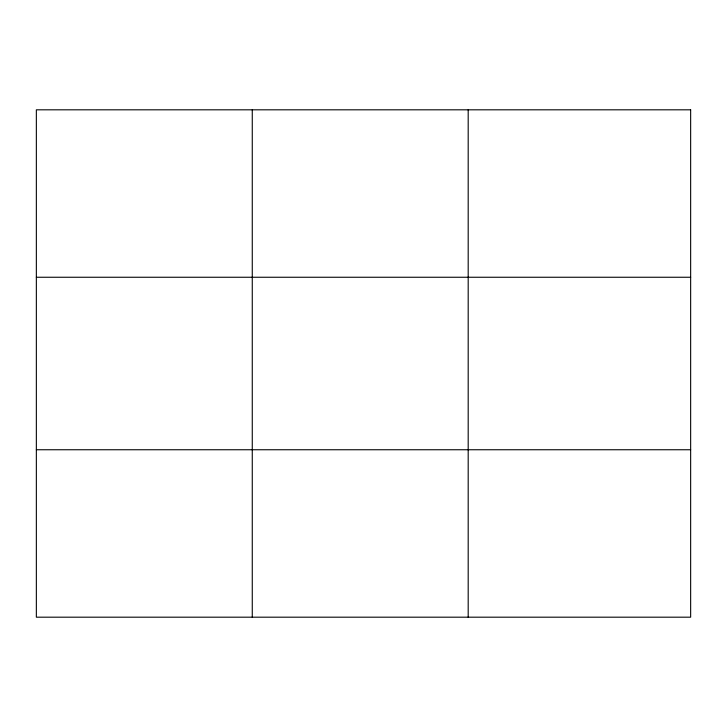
<?xml version="1.0" encoding="UTF-8"?>
<svg xmlns="http://www.w3.org/2000/svg" width="727" height="727" viewBox="0 0 727 727"><rect width="100%" height="100%" fill="white"/><g stroke="black" fill="none" stroke-linecap="round" stroke-linejoin="round"><path stroke-width="1.09" d="M252.269 109.813L252.269 617.187M468.188 109.813L468.188 617.187M36.35 277.251L690.65 277.251M36.35 449.749L690.65 449.749M690.65 109.813L690.65 617.187L36.35 617.187L36.35 109.813L690.65 109.813"/></g></svg>
